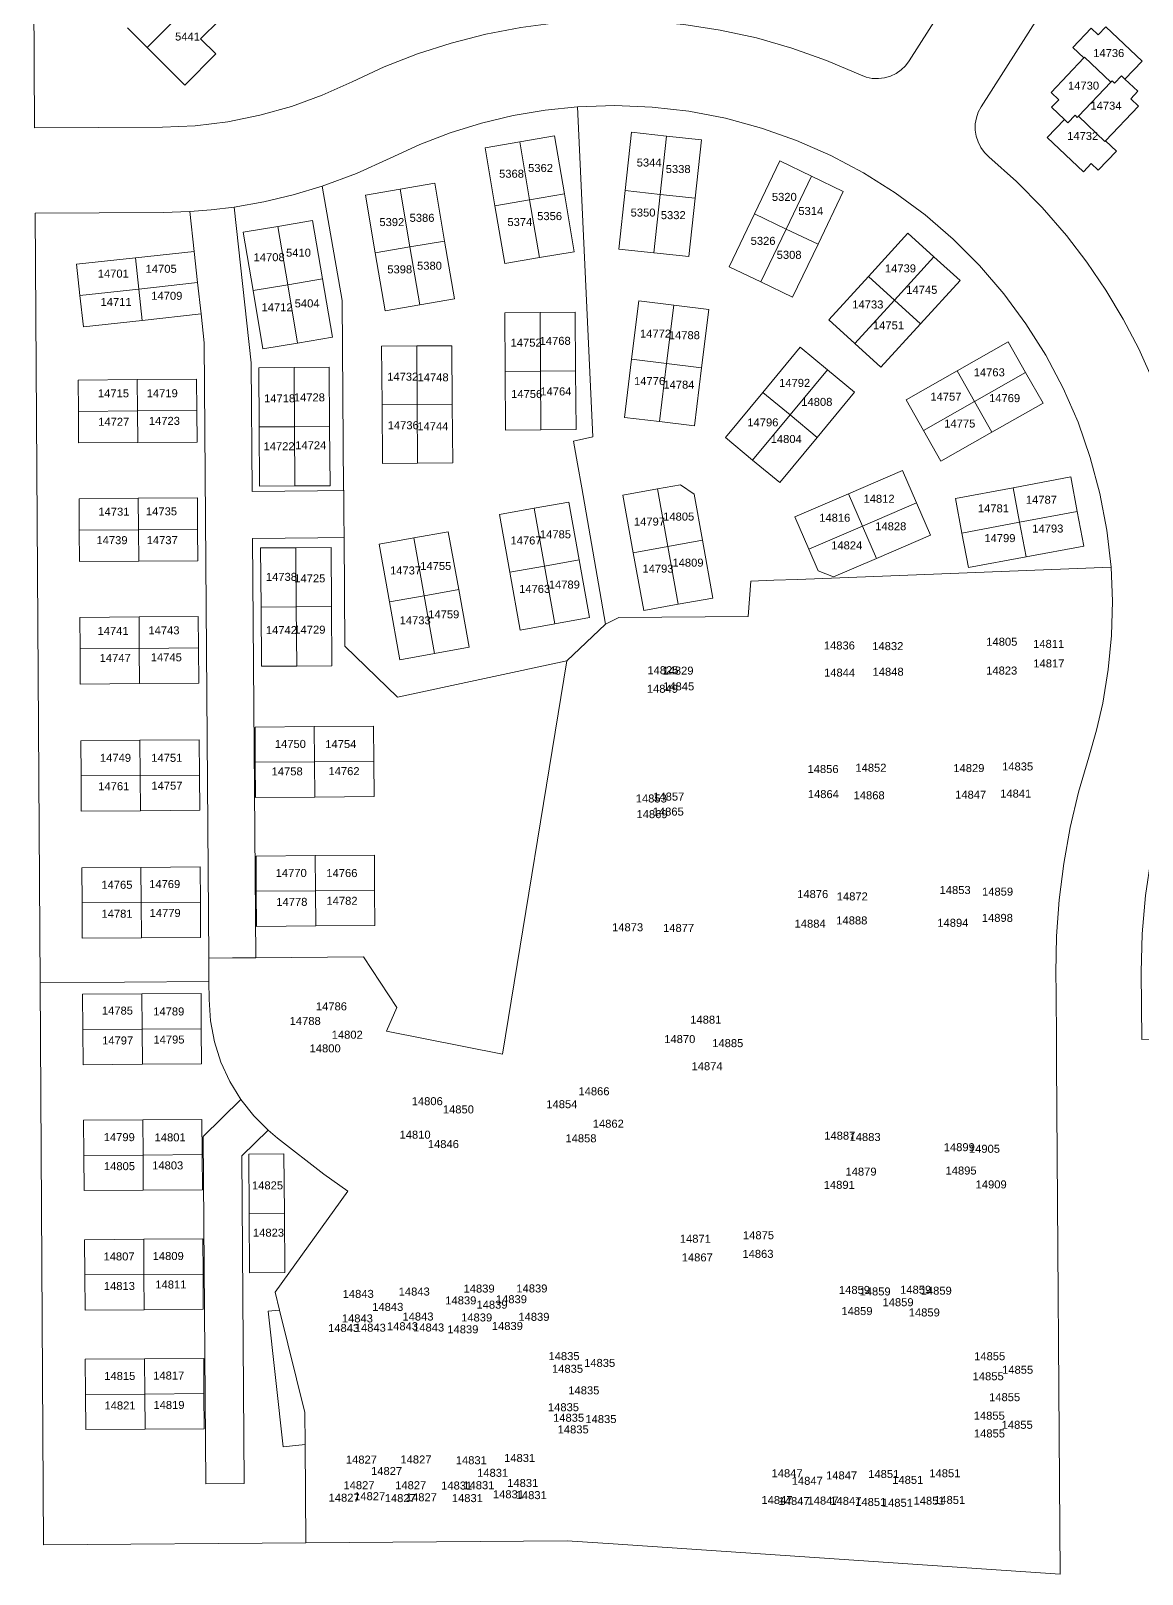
# Model space of a CAD drawing. Header units: feet. Extents: x 865220 to 2843432, y -2240498 to 970288.
# Drawn here: x 2838627 to 2839669, y 960604 to 962051 of the extents above; entities that cross this region are included whole.
import ezdxf
from ezdxf.enums import TextEntityAlignment as Align

# ---------------------------------------------------------------- set-up
doc = ezdxf.new("R2010")
doc.units = ezdxf.units.FT
doc.header["$LTSCALE"] = 0.015
doc.header["$MEASUREMENT"] = 0
doc.layers.add('Dakota County Addresses', color=7, linetype='Continuous')
doc.layers.add('Dakota County Parcels', color=7, linetype='Continuous')
doc.styles.add('Dimensions 100', font='arial.ttf')

# ---------------------------------------------------------------- blocks, each defined once
blk = doc.blocks.new('ACMAP_ANN_TEMPLATE_Dakota County Addresses')
at = {"layer": 'Dakota County Addresses', "style": 'Dimensions 100'}
blk.add_attdef('DakotaCountyAddress', text='', height=50, dxfattribs=at).set_placement((0, 0), align=Align.CENTER)

msp = doc.modelspace()

# ---------------------------------------------------------------- linework, layer by layer
at = {"layer": 'Dakota County Parcels', "lineweight": 5, "ltscale": 100}
for p, q in [((2838630.6, 961959.7), (2838627.1, 962509.6)), ((2839450.4, 962022.6), (2839557.3, 962190.3)), ((2839517.9, 961979.6), (2839624.8, 962147.4)), ((2838736.1, 962035.2), (2838782.7, 962082)), ((2838786.3, 962043.1), (2838803.9, 962060.8)), ((2838717.7, 962053.5), (2838736.1, 962035.2)), ((2838800.5, 962029), (2838786.3, 962043.1)), ((2839604, 962035.1), (2839621.1, 962053.1)), ((2839621.1, 962053.1), (2839627.6, 962046.9)), ((2839627.6, 962046.9), (2839634.9, 962054.5)), ((2839634.9, 962054.5), (2839668.8, 962022.2)), ((2838736.1, 962035.2), (2838771.6, 961999.9)), ((2838771.6, 961999.9), (2838800.5, 962029)), ((2839604, 962035.1), (2839614.3, 962025.4)), ((2839583.4, 961992.9), (2839614.3, 962025.4)), ((2839614.3, 962025.4), (2839614.8, 962026)), ((2839614.8, 962026), (2839639.5, 962002.5)), ((2839668.8, 962022.2), (2839652.7, 962005.3)), ((2839609.2, 961970.6), (2839639.5, 962002.5)), ((2839639.5, 962002.5), (2839640.7, 962003.7)), ((2839640.7, 962003.7), (2839642.8, 962001.6)), ((2839642.8, 962001.6), (2839649.4, 962008.5)), ((2839649.4, 962008.5), (2839652.7, 962005.3)), ((2839652.7, 962005.3), (2839664.7, 961994)), ((2839590.6, 961986), (2839583.4, 961992.9)), ((2839584, 961979.1), (2839590.6, 961986)), ((2839658.1, 961987.1), (2839664.7, 961994)), ((2839658.1, 961987.1), (2839665.3, 961980.2)), ((2839139.6, 961979.5), (2839153.8, 961670.3)), ((2839584, 961979.1), (2839596, 961967.7)), ((2839599.3, 961964.6), (2839605.9, 961971.5)), ((2839605.9, 961971.5), (2839608, 961969.4)), ((2839608, 961969.4), (2839609.2, 961970.6)), ((2839609.2, 961970.6), (2839633.9, 961947.1)), ((2839634.4, 961947.7), (2839665.3, 961980.2)), ((2838630.6, 961959.7), (2838750.6, 961960.4)), ((2839184.1, 961900.9), (2839190.1, 961955.6)), ((2839190.1, 961955.6), (2839222.9, 961952)), ((2839579.9, 961950.8), (2839596, 961967.7)), ((2839596, 961967.7), (2839599.3, 961964.6)), ((2839052.9, 961941), (2839085.4, 961946.6)), ((2839052.9, 961941), (2839062.2, 961886.8)), ((2839085.4, 961946.6), (2839118, 961952.2)), ((2839085.4, 961946.6), (2839094.7, 961892.4)), ((2839118, 961952.2), (2839127.2, 961897.9)), ((2839216.9, 961897.4), (2839222.9, 961952)), ((2839222.9, 961952), (2839255.7, 961948.5)), ((2839249.7, 961893.8), (2839255.7, 961948.5)), ((2839579.9, 961950.8), (2839613.8, 961918.6)), ((2839633.9, 961947.1), (2839634.4, 961947.7)), ((2839634.4, 961947.7), (2839644.7, 961938)), ((2839305.4, 961879.2), (2839329.2, 961928.8)), ((2839329.2, 961928.8), (2839359, 961914.5)), ((2839613.8, 961918.6), (2839621.1, 961926.2)), ((2839621.1, 961926.2), (2839627.6, 961920)), ((2839627.6, 961920), (2839644.7, 961938)), ((2839335.2, 961864.9), (2839359, 961914.5)), ((2839359, 961914.5), (2839388.7, 961900.2)), ((2838900.2, 961905), (2838919, 961797.9)), ((2838940.7, 961896.8), (2838973.2, 961902.3)), ((2838973.2, 961902.3), (2839005.8, 961907.9)), ((2838973.2, 961902.3), (2838982.5, 961848.1)), ((2839005.8, 961907.9), (2839015, 961853.7)), ((2839094.7, 961892.4), (2839127.2, 961897.9)), ((2839127.2, 961897.9), (2839136.5, 961843.7)), ((2839178.2, 961846.2), (2839184.1, 961900.9)), ((2839184.1, 961900.9), (2839216.9, 961897.4)), ((2839211, 961842.7), (2839216.9, 961897.4)), ((2839216.9, 961897.4), (2839249.7, 961893.8)), ((2839365, 961850.6), (2839388.7, 961900.2)), ((2838817.8, 961885.5), (2838833.8, 961739.4)), ((2838940.7, 961896.8), (2838950, 961842.6)), ((2839062.2, 961886.8), (2839094.7, 961892.4)), ((2839062.2, 961886.8), (2839071.4, 961832.6)), ((2839094.7, 961892.4), (2839104, 961838.2)), ((2839243.8, 961839.1), (2839249.7, 961893.8)), ((2838631.2, 961879.7), (2838751.1, 961880.4)), ((2838635.8, 961158.5), (2838631.2, 961879.7)), ((2838751.1, 961880.4), (2838776.2, 961881.3)), ((2838776.2, 961881.3), (2838780.3, 961844)), ((2838858.5, 961867.4), (2838891.1, 961873)), ((2838891.1, 961873), (2838900.4, 961818.3)), ((2839281.7, 961829.6), (2839305.4, 961879.2)), ((2839305.4, 961879.2), (2839335.2, 961864.9)), ((2838826, 961861.9), (2838858.5, 961867.4)), ((2838826, 961861.9), (2838835.4, 961807.2)), ((2838867.9, 961812.7), (2838858.5, 961867.4)), ((2839311.4, 961815.3), (2839335.2, 961864.9)), ((2839335.2, 961864.9), (2839365, 961850.6)), ((2839412.2, 961820.6), (2839449.3, 961861.2)), ((2839449.3, 961861.2), (2839473.7, 961839)), ((2838725.1, 961837.9), (2838780.3, 961844)), ((2838780.3, 961844), (2838783.5, 961814.7)), ((2838950, 961842.6), (2838982.5, 961848.1)), ((2838950, 961842.6), (2838959.2, 961788.4)), ((2838982.5, 961848.1), (2839015, 961853.7)), ((2838982.5, 961848.1), (2838991.8, 961793.9)), ((2839015, 961853.7), (2839024.3, 961799.5)), ((2839136.5, 961843.7), (2839104, 961838.2)), ((2839178.2, 961846.2), (2839211, 961842.7)), ((2839211, 961842.7), (2839243.8, 961839.1)), ((2839341.2, 961801), (2839365, 961850.6)), ((2838670, 961831.9), (2838725.1, 961837.9)), ((2838670, 961831.9), (2838673.2, 961802.6)), ((2838725.1, 961837.9), (2838728.3, 961808.6)), ((2839104, 961838.2), (2839071.4, 961832.6)), ((2839281.7, 961829.6), (2839311.4, 961815.3)), ((2839436.6, 961798.4), (2839473.7, 961839)), ((2839473.7, 961839), (2839498.1, 961816.8)), ((2838728.3, 961808.6), (2838783.5, 961814.7)), ((2838783.5, 961814.7), (2838786.7, 961785.3)), ((2838835.4, 961807.2), (2838867.9, 961812.7)), ((2838867.9, 961812.7), (2838900.4, 961818.3)), ((2838867.9, 961812.7), (2838877.2, 961758)), ((2838900.4, 961818.3), (2838909.8, 961763.6)), ((2839311.4, 961815.3), (2839341.2, 961801)), ((2839375.2, 961779.9), (2839412.2, 961820.6)), ((2839412.2, 961820.6), (2839436.6, 961798.4)), ((2839461.1, 961776.2), (2839498.1, 961816.8)), ((2838673.2, 961802.6), (2838728.3, 961808.6)), ((2838673.2, 961802.6), (2838676.4, 961773.3)), ((2838728.3, 961808.6), (2838731.5, 961779.3)), ((2838835.4, 961807.2), (2838844.7, 961752.5)), ((2838920.3, 961620.2), (2838919, 961797.9)), ((2838991.8, 961793.9), (2839024.3, 961799.5)), ((2839190.3, 961743), (2839197, 961797.6)), ((2839197, 961797.6), (2839229.7, 961793.6)), ((2839399.6, 961757.7), (2839436.6, 961798.4)), ((2839436.6, 961798.4), (2839461.1, 961776.2)), ((2838731.5, 961779.3), (2838786.7, 961785.3)), ((2838786.7, 961785.3), (2838789.7, 961758.4)), ((2838959.2, 961788.4), (2838991.8, 961793.9)), ((2839071.4, 961786.5), (2839104.4, 961786.7)), ((2839071.8, 961731.5), (2839071.4, 961786.5)), ((2839104.4, 961786.7), (2839137.4, 961787)), ((2839104.8, 961731.8), (2839104.4, 961786.7)), ((2839137.8, 961732), (2839137.4, 961787)), ((2839223, 961739), (2839229.7, 961793.6)), ((2839229.7, 961793.6), (2839262.5, 961789.6)), ((2839255.8, 961735), (2839262.5, 961789.6)), ((2838676.4, 961773.3), (2838731.5, 961779.3)), ((2839375.2, 961779.9), (2839399.6, 961757.7)), ((2839424, 961735.5), (2839461.1, 961776.2)), ((2838793.9, 961181.7), (2838789.7, 961758.4)), ((2838844.7, 961752.5), (2838877.2, 961758)), ((2838877.2, 961758), (2838909.8, 961763.6)), ((2838955.8, 961755.2), (2838988.8, 961755.4)), ((2838956.3, 961700.2), (2838955.8, 961755.2)), ((2838988.8, 961755.4), (2839021.8, 961755.6)), ((2838989.2, 961700.4), (2838988.8, 961755.4)), ((2839022.2, 961700.7), (2839021.8, 961755.6)), ((2839313.3, 961711.8), (2839348.4, 961754.2)), ((2839348.4, 961754.2), (2839373.8, 961733.1)), ((2839399.6, 961757.7), (2839424, 961735.5)), ((2839495.5, 961732), (2839543.3, 961759.1)), ((2839543.3, 961759.1), (2839559.6, 961730.4)), ((2838834.7, 961619), (2838833.8, 961739.4)), ((2839183.6, 961688.4), (2839190.3, 961743)), ((2839190.3, 961743), (2839223, 961739)), ((2839216.4, 961684.4), (2839223, 961739)), ((2839223, 961739), (2839255.8, 961735)), ((2838671.5, 961723.4), (2838726.9, 961723.9)), ((2838726.9, 961723.9), (2838782.4, 961724.3)), ((2838727.2, 961694.4), (2838726.9, 961723.9)), ((2838782.7, 961694.8), (2838782.4, 961724.3)), ((2838840.8, 961734.9), (2838873.8, 961735.1)), ((2838841.2, 961679.4), (2838840.8, 961734.9)), ((2838873.8, 961735.1), (2838906.8, 961735.4)), ((2838874.2, 961679.6), (2838873.8, 961735.1)), ((2838907.2, 961679.9), (2838906.8, 961735.4)), ((2839071.8, 961731.5), (2839104.8, 961731.8)), ((2839072.2, 961676.5), (2839071.8, 961731.5)), ((2839104.8, 961731.8), (2839137.8, 961732)), ((2839104.8, 961731.8), (2839105.2, 961676.8)), ((2839138.2, 961677), (2839137.8, 961732)), ((2839249.1, 961680.4), (2839255.8, 961735)), ((2839338.8, 961690.8), (2839373.8, 961733.1)), ((2839373.8, 961733.1), (2839399.2, 961712.1)), ((2839447.6, 961704.9), (2839495.5, 961732)), ((2839495.5, 961732), (2839511.8, 961703.3)), ((2839511.8, 961703.3), (2839559.6, 961730.4)), ((2839559.6, 961730.4), (2839575.9, 961701.7)), ((2838671.7, 961694), (2838671.5, 961723.4)), ((2839278.3, 961669.4), (2839313.3, 961711.8)), ((2839313.3, 961711.8), (2839338.8, 961690.8)), ((2839364.2, 961669.7), (2839399.2, 961712.1)), ((2838727.2, 961694.4), (2838782.7, 961694.8)), ((2838782.9, 961665.3), (2838782.7, 961694.8)), ((2838956.3, 961700.2), (2838989.2, 961700.4)), ((2838956.7, 961645.2), (2838956.3, 961700.2)), ((2838989.2, 961700.4), (2839022.2, 961700.7)), ((2838989.2, 961700.4), (2838989.6, 961645.4)), ((2839022.7, 961645.7), (2839022.2, 961700.7)), ((2839447.6, 961704.9), (2839463.9, 961676.2)), ((2839463.9, 961676.2), (2839511.8, 961703.3)), ((2839511.8, 961703.3), (2839528, 961674.6)), ((2839528, 961674.6), (2839575.9, 961701.7)), ((2838671.7, 961694), (2838727.2, 961694.4)), ((2838671.9, 961664.5), (2838671.7, 961694)), ((2838727.4, 961664.9), (2838727.2, 961694.4)), ((2839183.6, 961688.4), (2839216.4, 961684.4)), ((2839216.4, 961684.4), (2839249.1, 961680.4)), ((2839303.7, 961648.4), (2839338.8, 961690.8)), ((2839338.8, 961690.8), (2839364.2, 961669.7)), ((2838841.2, 961679.4), (2838874.2, 961679.6)), ((2838841.6, 961623.9), (2838841.2, 961679.4)), ((2838874.2, 961679.6), (2838907.2, 961679.9)), ((2838874.6, 961624.2), (2838874.2, 961679.6)), ((2838907.6, 961624.4), (2838907.2, 961679.9)), ((2839072.2, 961676.5), (2839105.2, 961676.8)), ((2839105.2, 961676.8), (2839138.2, 961677)), ((2839153.8, 961670.3), (2839135.9, 961666)), ((2839278.3, 961669.4), (2839303.7, 961648.4)), ((2839329.1, 961627.4), (2839364.2, 961669.7)), ((2839463.9, 961676.2), (2839480.2, 961647.5)), ((2839480.2, 961647.5), (2839528, 961674.6)), ((2838671.9, 961664.5), (2838727.4, 961664.9)), ((2838727.4, 961664.9), (2838782.9, 961665.3)), ((2838956.7, 961645.2), (2838989.6, 961645.4)), ((2838989.6, 961645.4), (2839022.7, 961645.7)), ((2839303.7, 961648.4), (2839329.1, 961627.4)), ((2839393.7, 961616.9), (2839444.2, 961638.7)), ((2839444.2, 961638.7), (2839457.3, 961608.4)), ((2838841.6, 961623.9), (2838874.6, 961624.2)), ((2838874.6, 961624.2), (2838907.6, 961624.4)), ((2839143.5, 961622.5), (2839165.7, 961494.5)), ((2839214.4, 961621.4), (2839236.1, 961625.3)), ((2839236.1, 961625.3), (2839248.9, 961616.5)), ((2839493.9, 961612.5), (2839547.9, 961622.5)), ((2839547.9, 961622.5), (2839602, 961632.6)), ((2839547.9, 961622.5), (2839554, 961590.1)), ((2839602, 961632.6), (2839608, 961600.1)), ((2838672.3, 961612.2), (2838727.8, 961612.6)), ((2838672.5, 961582.7), (2838672.3, 961612.2)), ((2838727.8, 961612.6), (2838783.3, 961613)), ((2838728, 961583.1), (2838727.8, 961612.6)), ((2838783.5, 961583.5), (2838783.3, 961613)), ((2838834.7, 961619), (2838895.7, 961619.5)), ((2838895.7, 961619.5), (2838920.4, 961620)), ((2838920.4, 961620), (2838920.3, 961620.2)), ((2839099, 961603.2), (2839131.4, 961609.1)), ((2839131.4, 961609.1), (2839141.2, 961554.9)), ((2839182, 961615.5), (2839214.4, 961621.4)), ((2839191.8, 961561.4), (2839182, 961615.5)), ((2839214.4, 961621.4), (2839224.2, 961567.3)), ((2839248.9, 961616.5), (2839256.7, 961573.2)), ((2839343.2, 961595.2), (2839393.7, 961616.9)), ((2839406.8, 961586.6), (2839393.7, 961616.9)), ((2839406.8, 961586.6), (2839457.3, 961608.4)), ((2839457.3, 961608.4), (2839470.3, 961578.1)), ((2839493.9, 961612.5), (2839499.9, 961580)), ((2839066.5, 961597.4), (2839099, 961603.2)), ((2839066.5, 961597.4), (2839076.2, 961543.3)), ((2839099, 961603.2), (2839108.7, 961549.1)), ((2839343.2, 961595.2), (2839356.3, 961564.9)), ((2839554, 961590.1), (2839608, 961600.1)), ((2839608, 961600.1), (2839614.1, 961567.7)), ((2838672.5, 961582.7), (2838728, 961583.1)), ((2838672.7, 961553.2), (2838672.5, 961582.7)), ((2838728, 961583.1), (2838783.5, 961583.5)), ((2838728.2, 961553.6), (2838728, 961583.1)), ((2838783.7, 961554), (2838783.5, 961583.5)), ((2838986, 961575.4), (2839018.4, 961581.2)), ((2839018.4, 961581.2), (2839028.2, 961527.1)), ((2839356.3, 961564.9), (2839406.8, 961586.6)), ((2839406.8, 961586.6), (2839419.8, 961556.3)), ((2839499.9, 961580), (2839554, 961590.1)), ((2839499.9, 961580), (2839505.9, 961547.6)), ((2839554, 961590.1), (2839560, 961557.6)), ((2838835, 961575), (2838896, 961575.5)), ((2838837.9, 961182), (2838835, 961575)), ((2838842.5, 961566.1), (2838875.5, 961566.3)), ((2838842.9, 961510.6), (2838842.5, 961566.1)), ((2838875.5, 961566.3), (2838908.5, 961566.6)), ((2838875.9, 961510.8), (2838875.5, 961566.3)), ((2838896, 961575.5), (2838920.7, 961576)), ((2838908.9, 961511.1), (2838908.5, 961566.6)), ((2838920.7, 961576), (2838920.7, 961576.2)), ((2838921.4, 961473.9), (2838920.7, 961576)), ((2838953.5, 961569.6), (2838986, 961575.4)), ((2838953.5, 961569.6), (2838963.2, 961515.4)), ((2838986, 961575.4), (2838995.7, 961521.3)), ((2839191.8, 961561.4), (2839224.2, 961567.3)), ((2839224.2, 961567.3), (2839256.7, 961573.2)), ((2839224.2, 961567.3), (2839234, 961513.2)), ((2839256.7, 961573.2), (2839266.5, 961519.1)), ((2839356.3, 961564.9), (2839365, 961544.7)), ((2839419.8, 961556.3), (2839470.3, 961578.1)), ((2839560, 961557.6), (2839614.1, 961567.7)), ((2839108.7, 961549.1), (2839141.2, 961554.9)), ((2839141.2, 961554.9), (2839150.9, 961500.8)), ((2839201.6, 961507.3), (2839191.8, 961561.4)), ((2839379.4, 961538.9), (2839419.8, 961556.3)), ((2839505.9, 961547.6), (2839560, 961557.6)), ((2839076.2, 961543.3), (2839108.7, 961549.1)), ((2839076.2, 961543.3), (2839085.9, 961489.1)), ((2839108.7, 961549.1), (2839118.4, 961495)), ((2839365, 961544.7), (2839379.4, 961538.9)), ((2838963.2, 961515.4), (2838995.7, 961521.3)), ((2838995.7, 961521.3), (2839028.2, 961527.1)), ((2838995.7, 961521.3), (2839005.4, 961467.1)), ((2839028.2, 961527.1), (2839037.9, 961473)), ((2839299.6, 961501.7), (2839301.9, 961534.9)), ((2838842.9, 961510.6), (2838875.9, 961510.8)), ((2838843.3, 961455.1), (2838842.9, 961510.6)), ((2838875.9, 961510.8), (2838908.9, 961511.1)), ((2838876.3, 961455.3), (2838875.9, 961510.8)), ((2838909.3, 961455.6), (2838908.9, 961511.1)), ((2838963.2, 961515.4), (2838972.9, 961461.3)), ((2839234, 961513.2), (2839201.6, 961507.3)), ((2839266.5, 961519.1), (2839234, 961513.2)), ((2838673.1, 961501), (2838728.6, 961501.4)), ((2838673.3, 961471.5), (2838673.1, 961501)), ((2838728.6, 961501.4), (2838784.1, 961501.8)), ((2838728.8, 961471.9), (2838728.6, 961501.4)), ((2838784.3, 961472.3), (2838784.1, 961501.8)), ((2839085.9, 961489.1), (2839118.4, 961495)), ((2839118.4, 961495), (2839150.9, 961500.8)), ((2839129.6, 961460.4), (2839165.7, 961494.5)), ((2839165.7, 961494.5), (2839178.2, 961500.8)), ((2839178.2, 961500.8), (2839299.6, 961501.7)), ((2838673.3, 961471.5), (2838728.8, 961471.9)), ((2838673.5, 961438.5), (2838673.3, 961471.5)), ((2838728.8, 961471.9), (2838784.3, 961472.3)), ((2838729, 961438.9), (2838728.8, 961471.9)), ((2838784.5, 961439.3), (2838784.3, 961472.3)), ((2838921.4, 961473.9), (2838970.8, 961426.3)), ((2838972.9, 961461.3), (2839005.4, 961467.1)), ((2839005.4, 961467.1), (2839037.9, 961473)), ((2838843.3, 961455.1), (2838876.3, 961455.3)), ((2838876.3, 961455.3), (2838909.3, 961455.6)), ((2838970.8, 961426.3), (2839129.6, 961460.4)), ((2839069.2, 961091.5), (2839129.6, 961460.4)), ((2838673.5, 961438.5), (2838729, 961438.9)), ((2838729, 961438.9), (2838784.5, 961439.3)), ((2838837.3, 961398.2), (2838892.8, 961398.6)), ((2838837.5, 961365.2), (2838837.3, 961398.2)), ((2838892.8, 961398.6), (2838948.3, 961399)), ((2838893, 961365.6), (2838892.8, 961398.6)), ((2838948.5, 961366), (2838948.3, 961399)), ((2838673.9, 961385.4), (2838729.4, 961385.8)), ((2838674.2, 961352.4), (2838673.9, 961385.4)), ((2838729.4, 961385.8), (2838784.9, 961386.2)), ((2838729.7, 961352.8), (2838729.4, 961385.8)), ((2838785.2, 961353.2), (2838784.9, 961386.2)), ((2838837.5, 961365.2), (2838893, 961365.6)), ((2838837.8, 961332.2), (2838837.5, 961365.2)), ((2838893, 961365.6), (2838948.5, 961366)), ((2838893.3, 961332.6), (2838893, 961365.6)), ((2838948.8, 961333), (2838948.5, 961366)), ((2838674.2, 961352.4), (2838729.7, 961352.8)), ((2838674.4, 961319.4), (2838674.2, 961352.4)), ((2838729.7, 961352.8), (2838785.2, 961353.2)), ((2838729.9, 961319.8), (2838729.7, 961352.8)), ((2838785.4, 961320.2), (2838785.2, 961353.2)), ((2838674.4, 961319.4), (2838729.9, 961319.8)), ((2838729.9, 961319.8), (2838785.4, 961320.2)), ((2838837.8, 961332.2), (2838893.3, 961332.6)), ((2838893.3, 961332.6), (2838948.8, 961333)), ((2838838.2, 961277.3), (2838893.7, 961277.7)), ((2838838.4, 961244.3), (2838838.2, 961277.3)), ((2838893.7, 961277.7), (2838949.2, 961278.2)), ((2838893.9, 961244.7), (2838893.7, 961277.7)), ((2838949.4, 961245.2), (2838949.2, 961278.2)), ((2838674.8, 961266.3), (2838730.3, 961266.7)), ((2838675.1, 961233.3), (2838674.8, 961266.3)), ((2838730.3, 961266.7), (2838785.8, 961267.1)), ((2838730.5, 961233.7), (2838730.3, 961266.7)), ((2838786, 961234.1), (2838785.8, 961267.1)), ((2838675.1, 961233.3), (2838730.5, 961233.7)), ((2838675.3, 961200.3), (2838675.1, 961233.3)), ((2838730.5, 961233.7), (2838786, 961234.1)), ((2838730.8, 961200.7), (2838730.5, 961233.7)), ((2838786.3, 961201.1), (2838786, 961234.1)), ((2838838.4, 961244.3), (2838893.9, 961244.7)), ((2838838.7, 961211.3), (2838838.4, 961244.3)), ((2838893.9, 961244.7), (2838949.4, 961245.2)), ((2838894.2, 961211.8), (2838893.9, 961244.7)), ((2838949.7, 961212.2), (2838949.4, 961245.2)), ((2838838.7, 961211.3), (2838894.2, 961211.8)), ((2838894.2, 961211.8), (2838949.7, 961212.2)), ((2838675.3, 961200.3), (2838730.8, 961200.7)), ((2838730.8, 961200.7), (2838786.3, 961201.1)), ((2838794, 961159.7), (2838793.9, 961181.7)), ((2838837.9, 961182), (2838938.9, 961182.7)), ((2838938.9, 961182.7), (2838970.2, 961135.2)), ((2838635.8, 961158.5), (2838794, 961159.7)), ((2838794.2, 961142.8), (2838794, 961159.7)), ((2839588.1, 961149.2), (2839588, 961167.8)), ((2839668.4, 961105.4), (2839667.9, 961168.4)), ((2838639.1, 960631.9), (2838635.8, 961158.5)), ((2838675.7, 961147.7), (2838731.2, 961148.1)), ((2838675.9, 961114.7), (2838675.7, 961147.7)), ((2838731.2, 961148.1), (2838786.7, 961148.5)), ((2838731.4, 961115.1), (2838731.2, 961148.1)), ((2838786.9, 961115.5), (2838786.7, 961148.5)), ((2839588.4, 961104.2), (2839588.1, 961149.2)), ((2838970.2, 961135.2), (2838960.6, 961113.2)), ((2838675.9, 961114.7), (2838731.4, 961115.1)), ((2838676.2, 961081.7), (2838675.9, 961114.7)), ((2838731.4, 961115.1), (2838786.9, 961115.5)), ((2838731.7, 961082.1), (2838731.4, 961115.1)), ((2838787.1, 961082.5), (2838786.9, 961115.5)), ((2838960.6, 961113.2), (2839069.2, 961091.5)), ((2839668.4, 961105.4), (2840290, 961110)), ((2838676.2, 961081.7), (2838731.7, 961082.1)), ((2838731.7, 961082.1), (2838787.1, 961082.5)), ((2838788.8, 961014.5), (2838824.1, 961049)), ((2838676.5, 961029.7), (2838732, 961030.1)), ((2838676.8, 960996.7), (2838676.5, 961029.7)), ((2838732, 961030.1), (2838787.5, 961030.5)), ((2838732.3, 960997.1), (2838732, 961030.1)), ((2838787.8, 960997.5), (2838787.5, 961030.5)), ((2838824.9, 960996.2), (2838849.5, 961020.3)), ((2838849.5, 961020.3), (2838858.3, 961013)), ((2838791.2, 960689), (2838788.8, 961014.5)), ((2838858.3, 961013), (2838901.7, 960979.2)), ((2838676.8, 960996.7), (2838732.3, 960997.1)), ((2838677, 960963.7), (2838676.8, 960996.7)), ((2838732.3, 960997.1), (2838787.8, 960997.5)), ((2838732.5, 960964.1), (2838732.3, 960997.1)), ((2838788, 960964.5), (2838787.8, 960997.5)), ((2838827.2, 960689.3), (2838824.9, 960996.2)), ((2838831.4, 960997.8), (2838864.4, 960998.1)), ((2838831.8, 960942.3), (2838831.4, 960997.8)), ((2838864.8, 960942.6), (2838864.4, 960998.1)), ((2838901.7, 960979.2), (2838924.4, 960963.3)), ((2838677, 960963.7), (2838732.5, 960964.1)), ((2838732.5, 960964.1), (2838788, 960964.5)), ((2838856.1, 960868.5), (2838924.4, 960963.3)), ((2838831.8, 960942.3), (2838864.8, 960942.6)), ((2838832.2, 960886.8), (2838831.8, 960942.3)), ((2838865.2, 960887.1), (2838864.8, 960942.6)), ((2838677.4, 960917.7), (2838732.9, 960918.1)), ((2838677.6, 960884.7), (2838677.4, 960917.7)), ((2838732.9, 960918.1), (2838788.4, 960918.5)), ((2838733.1, 960885.1), (2838732.9, 960918.1)), ((2838788.6, 960885.5), (2838788.4, 960918.5)), ((2838677.6, 960884.7), (2838733.1, 960885.1)), ((2838733.1, 960885.1), (2838788.6, 960885.5)), ((2838733.3, 960852.1), (2838733.1, 960885.1)), ((2838788.8, 960852.5), (2838788.6, 960885.5)), ((2838832.2, 960886.8), (2838865.2, 960887.1)), ((2838677.9, 960851.7), (2838677.6, 960884.7)), ((2838856.1, 960868.5), (2838860.3, 960851.8)), ((2838677.9, 960851.7), (2838733.3, 960852.1)), ((2838733.3, 960852.1), (2838788.8, 960852.5)), ((2838849.7, 960850.7), (2838860.3, 960851.8)), ((2838849.7, 960850.7), (2838863.5, 960723.5)), ((2838860.3, 960851.8), (2838884.1, 960755.7)), ((2838678.2, 960805.7), (2838733.7, 960806.1)), ((2838678.4, 960772.7), (2838678.2, 960805.7)), ((2838733.7, 960806.1), (2838789.2, 960806.5)), ((2838733.9, 960773.1), (2838733.7, 960806.1)), ((2838789.4, 960773.5), (2838789.2, 960806.5)), ((2838678.4, 960772.7), (2838733.9, 960773.1)), ((2838678.7, 960739.7), (2838678.4, 960772.7)), ((2838733.9, 960773.1), (2838789.4, 960773.5)), ((2838734.2, 960740.1), (2838733.9, 960773.1)), ((2838789.7, 960740.5), (2838789.4, 960773.5)), ((2838884.4, 960725.7), (2838884.1, 960755.7)), ((2838734.2, 960740.1), (2838789.7, 960740.5)), ((2838678.7, 960739.7), (2838734.2, 960740.1)), ((2838863.5, 960723.5), (2838884.4, 960725.7)), ((2838884.4, 960725.7), (2838885, 960633.7)), ((2838791.2, 960689), (2838827.2, 960689.3)), ((2838639.1, 960631.9), (2838885, 960633.7)), ((2838885, 960633.7), (2839130, 960635.5)), ((2839130, 960635.5), (2839173.1, 960632.6)), ((2839173.1, 960632.6), (2839592.1, 960604.3))]:
    msp.add_line(p, q, dxfattribs=at)
for points in [[(2839135.6, 962059.4), (2839119.3, 962058.1), (2839086.3, 962053.8), (2839053.5, 962047.5), (2839021.2, 962039.2), (2838989.5, 962029), (2838958.4, 962016.9), (2838928.2, 962002.9)], [(2839404.9, 962009.3), (2839373.1, 962022.9), (2839340.5, 962034.5), (2839307.2, 962044), (2839273.4, 962051.4), (2839239.2, 962056.7), (2839204.8, 962059.8), (2839170.2, 962060.7), (2839135.6, 962059.4)], [(2839404.9, 962009.3), (2839410.2, 962007.3), (2839415.9, 962006.1), (2839421.6, 962005.9), (2839427.4, 962006.6), (2839432.9, 962008.3), (2839438.1, 962010.7), (2839442.8, 962014), (2839447, 962018), (2839450.4, 962022.6)], [(2838750.6, 961960.4), (2838781.3, 961961.8), (2838811.7, 961965.5), (2838841.8, 961971.5), (2838871.4, 961979.8), (2838900.2, 961990.3), (2838928.2, 962002.9)], [(2839139.6, 961979.5), (2839109.2, 961976.3), (2839079.1, 961971.2), (2839049.4, 961964.1), (2839020.2, 961955), (2838991.7, 961944.1), (2838963.9, 961931.4)], [(2839639.7, 961548.1), (2839635.8, 961582.8), (2839629.3, 961617.1), (2839620.2, 961650.8), (2839608.7, 961683.8), (2839594.7, 961715.8), (2839578.4, 961746.6), (2839559.8, 961776.2), (2839539.1, 961804.3), (2839516.4, 961830.8), (2839491.7, 961855.5), (2839465.3, 961878.3), (2839437.2, 961899), (2839407.7, 961917.6), (2839376.9, 961934), (2839344.9, 961948), (2839312, 961959.6), (2839278.3, 961968.7), (2839244, 961975.3), (2839209.4, 961979.3), (2839174.5, 961980.7), (2839139.6, 961979.5)], [(2839517.9, 961979.6), (2839515.2, 961974.5), (2839513.4, 961969), (2839512.4, 961963.4), (2839512.4, 961957.6), (2839513.2, 961951.9), (2839515, 961946.5), (2839517.6, 961941.3), (2839521, 961936.7), (2839525.1, 961932.7)], [(2838900.2, 961905), (2838932.5, 961917.1), (2838963.9, 961931.4)], [(2839720.8, 961528.8), (2839719, 961560), (2839715.4, 961591.1), (2839710, 961622), (2839702.1, 961655.6), (2839692, 961688.7), (2839679.9, 961721.1), (2839665.7, 961752.6), (2839651.1, 961780.6), (2839634.8, 961807.7), (2839617.1, 961833.9), (2839597.8, 961859), (2839575.1, 961885), (2839550.9, 961909.6), (2839525.1, 961932.7)], [(2838817.8, 961885.5), (2838845.6, 961890.4), (2838873.1, 961896.9), (2838900.2, 961905)], [(2838776.2, 961881.3), (2838796, 961882.8), (2838817.8, 961885.5)], [(2839135.9, 961666), (2839139.6, 961644.8), (2839143.5, 961622.5)], [(2838920.7, 961576.2), (2838920.5, 961596.9), (2838920.4, 961620)], [(2838672.7, 961553.2), (2838728.2, 961553.6), (2838783.7, 961554)], [(2839301.9, 961534.9), (2839323.5, 961535.7), (2839345.8, 961536.6), (2839345.8, 961536.6)], [(2839345.8, 961536.6), (2839480.9, 961541.9), (2839639.7, 961548.1), (2839639.7, 961548.1)], [(2839631.9, 961420.6), (2839637.1, 961452.2), (2839640.2, 961484.1), (2839641, 961516.1), (2839639.7, 961548.1)], [(2839618.8, 961370.1), (2839626, 961395.2), (2839631.9, 961420.6)], [(2839618.8, 961370.1), (2839609.2, 961337.2), (2839601.4, 961303.9)], [(2839695, 961345.7), (2839685.1, 961311.1), (2839677.4, 961275.9), (2839672, 961240.3), (2839668.8, 961204.4), (2839667.9, 961168.4)], [(2839601.4, 961303.9), (2839595.3, 961270.2), (2839591.1, 961236.2), (2839588.6, 961202.1), (2839588, 961167.8)], [(2838793.9, 961181.7), (2838816.2, 961181.9), (2838837.9, 961182)], [(2838794.2, 961142.8), (2838795.5, 961122.9), (2838799.3, 961103.2), (2838805.3, 961084.2), (2838813.6, 961066), (2838824.1, 961049)], [(2839592.1, 960604.3), (2839588.6, 961083.5), (2839588.4, 961104.2)], [(2838824.1, 961049), (2838836, 961033.9), (2838849.5, 961020.3)]]:
    msp.add_lwpolyline(points, dxfattribs=at)

# ---------------------------------------------------------------- block references
at = {"layer": 'Dakota County Addresses', "lineweight": 5, "ltscale": 100, "xscale": 0.15, "yscale": 0.15, "zscale": 0.15}
for p, values in [((2838774, 962041.6), {'DakotaCountyAddress': '5441'}), ((2839637.5, 962026.1), {'DakotaCountyAddress': '14736'}), ((2839613.9, 961995.6), {'DakotaCountyAddress': '14730'}), ((2839634.9, 961976.8), {'DakotaCountyAddress': '14734'}), ((2839613.1, 961948.4), {'DakotaCountyAddress': '14732'}), ((2839206.7, 961923.5), {'DakotaCountyAddress': '5344'}), ((2839077.7, 961913), {'DakotaCountyAddress': '5368'}), ((2839104.9, 961918.4), {'DakotaCountyAddress': '5362'}), ((2839233.9, 961917.4), {'DakotaCountyAddress': '5338'}), ((2839333.4, 961891.3), {'DakotaCountyAddress': '5320'}), ((2839201, 961876.6), {'DakotaCountyAddress': '5350'}), ((2839358.2, 961878.1), {'DakotaCountyAddress': '5314'}), ((2838965.5, 961867.7), {'DakotaCountyAddress': '5392'}), ((2838993.8, 961871.7), {'DakotaCountyAddress': '5386'}), ((2839085.5, 961867.8), {'DakotaCountyAddress': '5374'}), ((2839113.4, 961873.3), {'DakotaCountyAddress': '5356'}), ((2839229.3, 961874.2), {'DakotaCountyAddress': '5332'}), ((2839313.5, 961850.1), {'DakotaCountyAddress': '5326'}), ((2838850.5, 961834.8), {'DakotaCountyAddress': '14708'}), ((2838878, 961839), {'DakotaCountyAddress': '5410'}), ((2839337.9, 961837), {'DakotaCountyAddress': '5308'}), ((2838704.4, 961819.4), {'DakotaCountyAddress': '14701'}), ((2838749.3, 961823.9), {'DakotaCountyAddress': '14705'}), ((2838972.9, 961823.4), {'DakotaCountyAddress': '5398'}), ((2839000.8, 961826.8), {'DakotaCountyAddress': '5380'}), ((2839442.3, 961824.3), {'DakotaCountyAddress': '14739'}), ((2839462.3, 961804.2), {'DakotaCountyAddress': '14745'}), ((2838707, 961792.8), {'DakotaCountyAddress': '14711'}), ((2838754.6, 961798.6), {'DakotaCountyAddress': '14709'}), ((2838886.1, 961791.5), {'DakotaCountyAddress': '5404'}), ((2839411.7, 961790.5), {'DakotaCountyAddress': '14733'}), ((2838857.9, 961787.8), {'DakotaCountyAddress': '14712'}), ((2839212.7, 961763.2), {'DakotaCountyAddress': '14772'}), ((2839239.7, 961761.7), {'DakotaCountyAddress': '14788'}), ((2839431.1, 961770.9), {'DakotaCountyAddress': '14751'}), ((2839091.4, 961754.7), {'DakotaCountyAddress': '14752'}), ((2839118.6, 961756.4), {'DakotaCountyAddress': '14768'}), ((2838975.7, 961722.8), {'DakotaCountyAddress': '14732'}), ((2839004.2, 961722.2), {'DakotaCountyAddress': '14748'}), ((2839207.1, 961718.7), {'DakotaCountyAddress': '14776'}), ((2839343.1, 961717), {'DakotaCountyAddress': '14792'}), ((2839525.5, 961726.9), {'DakotaCountyAddress': '14763'}), ((2838704.6, 961707.2), {'DakotaCountyAddress': '14715'}), ((2838750.3, 961707.3), {'DakotaCountyAddress': '14719'}), ((2838860.3, 961702.5), {'DakotaCountyAddress': '14718'}), ((2838888.2, 961703.4), {'DakotaCountyAddress': '14728'}), ((2839091.9, 961706.6), {'DakotaCountyAddress': '14756'}), ((2839119.3, 961709), {'DakotaCountyAddress': '14764'}), ((2839234.6, 961715.3), {'DakotaCountyAddress': '14784'}), ((2839484.9, 961704.1), {'DakotaCountyAddress': '14757'}), ((2839539.9, 961702.7), {'DakotaCountyAddress': '14769'}), ((2839363.9, 961699.2), {'DakotaCountyAddress': '14808'}), ((2838704.8, 961680.5), {'DakotaCountyAddress': '14727'}), ((2838752.3, 961681.4), {'DakotaCountyAddress': '14723'}), ((2838976.2, 961677.3), {'DakotaCountyAddress': '14736'}), ((2839004, 961676.4), {'DakotaCountyAddress': '14744'}), ((2839313.3, 961680), {'DakotaCountyAddress': '14796'}), ((2839497.9, 961678.9), {'DakotaCountyAddress': '14775'}), ((2838889.5, 961658.5), {'DakotaCountyAddress': '14724'}), ((2839335.2, 961664.4), {'DakotaCountyAddress': '14804'}), ((2838859.8, 961657.6), {'DakotaCountyAddress': '14722'}), ((2839422.2, 961608.4), {'DakotaCountyAddress': '14812'}), ((2839574.4, 961607.5), {'DakotaCountyAddress': '14787'}), ((2838705, 961596.3), {'DakotaCountyAddress': '14731'}), ((2838749.6, 961596.6), {'DakotaCountyAddress': '14735'}), ((2839207, 961587), {'DakotaCountyAddress': '14797'}), ((2839234.4, 961591.7), {'DakotaCountyAddress': '14805'}), ((2839380.7, 961590.6), {'DakotaCountyAddress': '14816'}), ((2839529.4, 961599.4), {'DakotaCountyAddress': '14781'}), ((2839118.9, 961575.1), {'DakotaCountyAddress': '14785'}), ((2839433.2, 961582.6), {'DakotaCountyAddress': '14828'}), ((2839535.5, 961571.5), {'DakotaCountyAddress': '14799'}), ((2839580.4, 961580.5), {'DakotaCountyAddress': '14793'}), ((2838703.2, 961569.6), {'DakotaCountyAddress': '14739'}), ((2838750.3, 961569.6), {'DakotaCountyAddress': '14737'}), ((2839091.3, 961569.3), {'DakotaCountyAddress': '14767'}), ((2839391.9, 961564.7), {'DakotaCountyAddress': '14824'}), ((2839006.7, 961545.4), {'DakotaCountyAddress': '14755'}), ((2839215, 961542.9), {'DakotaCountyAddress': '14793'}), ((2839243.1, 961548.5), {'DakotaCountyAddress': '14809'}), ((2838862, 961535.2), {'DakotaCountyAddress': '14738'}), ((2838888.6, 961533.8), {'DakotaCountyAddress': '14725'}), ((2838978.4, 961541.2), {'DakotaCountyAddress': '14737'}), ((2839099.4, 961523.9), {'DakotaCountyAddress': '14763'}), ((2839127.2, 961528), {'DakotaCountyAddress': '14789'}), ((2839014.2, 961500.1), {'DakotaCountyAddress': '14759'}), ((2838751.9, 961485.1), {'DakotaCountyAddress': '14743'}), ((2838862, 961485.3), {'DakotaCountyAddress': '14742'}), ((2838888.7, 961485.7), {'DakotaCountyAddress': '14729'}), ((2838987.4, 961494.5), {'DakotaCountyAddress': '14733'}), ((2838704.2, 961484.5), {'DakotaCountyAddress': '14741'}), ((2839385, 961470.9), {'DakotaCountyAddress': '14836'}), ((2839430.4, 961470.3), {'DakotaCountyAddress': '14832'}), ((2839537.3, 961474.4), {'DakotaCountyAddress': '14805'}), ((2839581.2, 961472.4), {'DakotaCountyAddress': '14811'}), ((2838706.2, 961459.2), {'DakotaCountyAddress': '14747'}), ((2838754.1, 961459.8), {'DakotaCountyAddress': '14745'}), ((2839219.6, 961447.7), {'DakotaCountyAddress': '14825'}), ((2839233.7, 961447.3), {'DakotaCountyAddress': '14829'}), ((2839385.2, 961445.5), {'DakotaCountyAddress': '14844'}), ((2839430.7, 961446.3), {'DakotaCountyAddress': '14848'}), ((2839537.2, 961447.4), {'DakotaCountyAddress': '14823'}), ((2839581.4, 961454.1), {'DakotaCountyAddress': '14817'}), ((2839219.1, 961430.3), {'DakotaCountyAddress': '14849'}), ((2839234.4, 961432.6), {'DakotaCountyAddress': '14845'}), ((2838870.4, 961378.6), {'DakotaCountyAddress': '14750'}), ((2838917.7, 961378.5), {'DakotaCountyAddress': '14754'}), ((2838706.5, 961365.6), {'DakotaCountyAddress': '14749'}), ((2838754.6, 961365.6), {'DakotaCountyAddress': '14751'}), ((2839369.7, 961355.1), {'DakotaCountyAddress': '14856'}), ((2839414.6, 961356.3), {'DakotaCountyAddress': '14852'}), ((2839506.4, 961356), {'DakotaCountyAddress': '14829'}), ((2839552.1, 961357.5), {'DakotaCountyAddress': '14835'}), ((2838867.4, 961352.9), {'DakotaCountyAddress': '14758'}), ((2838920.7, 961353.1), {'DakotaCountyAddress': '14762'}), ((2838704.9, 961339), {'DakotaCountyAddress': '14761'}), ((2838754.7, 961339.5), {'DakotaCountyAddress': '14757'}), ((2839208.7, 961327.5), {'DakotaCountyAddress': '14853'}), ((2839225.1, 961329.3), {'DakotaCountyAddress': '14857'}), ((2839370, 961331.6), {'DakotaCountyAddress': '14864'}), ((2839412.9, 961330.5), {'DakotaCountyAddress': '14868'}), ((2839508.1, 961331.1), {'DakotaCountyAddress': '14847'}), ((2839550.3, 961332.1), {'DakotaCountyAddress': '14841'}), ((2839209.4, 961312.8), {'DakotaCountyAddress': '14869'}), ((2839224.6, 961315.2), {'DakotaCountyAddress': '14865'}), ((2838871.2, 961257.7), {'DakotaCountyAddress': '14770'}), ((2838918.7, 961257.6), {'DakotaCountyAddress': '14766'}), ((2838707.8, 961246.6), {'DakotaCountyAddress': '14765'}), ((2838752.6, 961247.3), {'DakotaCountyAddress': '14769'}), ((2839493.5, 961241.7), {'DakotaCountyAddress': '14853'}), ((2839533.3, 961240.2), {'DakotaCountyAddress': '14859'}), ((2838871.8, 961230.6), {'DakotaCountyAddress': '14778'}), ((2838918.8, 961231.6), {'DakotaCountyAddress': '14782'}), ((2839360, 961237.9), {'DakotaCountyAddress': '14876'}), ((2839397.1, 961235.7), {'DakotaCountyAddress': '14872'}), ((2838707.9, 961219.5), {'DakotaCountyAddress': '14781'}), ((2838753, 961220.2), {'DakotaCountyAddress': '14779'}), ((2839357.6, 961210.2), {'DakotaCountyAddress': '14884'}), ((2839396.7, 961213.2), {'DakotaCountyAddress': '14888'}), ((2839491.4, 961211), {'DakotaCountyAddress': '14894'}), ((2839533.1, 961215.6), {'DakotaCountyAddress': '14898'}), ((2839186.5, 961206.8), {'DakotaCountyAddress': '14873'}), ((2839234.3, 961206.2), {'DakotaCountyAddress': '14877'}), ((2838708.3, 961128.7), {'DakotaCountyAddress': '14785'}), ((2838756.4, 961127.9), {'DakotaCountyAddress': '14789'}), ((2838908.9, 961132.7), {'DakotaCountyAddress': '14786'}), ((2838884.3, 961119), {'DakotaCountyAddress': '14788'}), ((2839259.8, 961120.2), {'DakotaCountyAddress': '14881'}), ((2838708.5, 961100.7), {'DakotaCountyAddress': '14797'}), ((2838756.6, 961101.6), {'DakotaCountyAddress': '14795'}), ((2838923.7, 961106.1), {'DakotaCountyAddress': '14802'}), ((2839235.4, 961102), {'DakotaCountyAddress': '14870'}), ((2839280.4, 961098.2), {'DakotaCountyAddress': '14885'}), ((2838903, 961093.3), {'DakotaCountyAddress': '14800'}), ((2839261, 961076.6), {'DakotaCountyAddress': '14874'}), ((2839155, 961053.1), {'DakotaCountyAddress': '14866'}), ((2838998.7, 961043.8), {'DakotaCountyAddress': '14806'}), ((2839124.9, 961041), {'DakotaCountyAddress': '14854'}), ((2839027.9, 961036.1), {'DakotaCountyAddress': '14850'}), ((2839168.4, 961022.7), {'DakotaCountyAddress': '14862'}), ((2838710, 961010.1), {'DakotaCountyAddress': '14799'}), ((2838757.7, 961009.9), {'DakotaCountyAddress': '14801'}), ((2838987.3, 961012.4), {'DakotaCountyAddress': '14810'}), ((2839142.8, 961009), {'DakotaCountyAddress': '14858'}), ((2839385.4, 961011.5), {'DakotaCountyAddress': '14887'}), ((2839409.1, 961010.2), {'DakotaCountyAddress': '14883'}), ((2839013.8, 961003.6), {'DakotaCountyAddress': '14846'}), ((2839497.4, 961000.7), {'DakotaCountyAddress': '14899'}), ((2839521, 960999.2), {'DakotaCountyAddress': '14905'}), ((2838710.2, 960982.9), {'DakotaCountyAddress': '14805'}), ((2838755.4, 960983.6), {'DakotaCountyAddress': '14803'}), ((2839499.1, 960978.8), {'DakotaCountyAddress': '14895'}), ((2838849, 960964.9), {'DakotaCountyAddress': '14825'}), ((2839384.9, 960965.4), {'DakotaCountyAddress': '14891'}), ((2839405.3, 960977.8), {'DakotaCountyAddress': '14879'}), ((2839527.3, 960965.8), {'DakotaCountyAddress': '14909'}), ((2838849.9, 960920.6), {'DakotaCountyAddress': '14823'}), ((2839250, 960914.9), {'DakotaCountyAddress': '14871'}), ((2839309.2, 960918.2), {'DakotaCountyAddress': '14875'}), ((2838709.8, 960898.3), {'DakotaCountyAddress': '14807'}), ((2838755.9, 960898.7), {'DakotaCountyAddress': '14809'}), ((2839251.8, 960897.4), {'DakotaCountyAddress': '14867'}), ((2839308.7, 960900.7), {'DakotaCountyAddress': '14863'}), ((2838710.1, 960870.6), {'DakotaCountyAddress': '14813'}), ((2838758.4, 960872), {'DakotaCountyAddress': '14811'}), ((2838934, 960863.2), {'DakotaCountyAddress': '14843'}), ((2838986.5, 960865.4), {'DakotaCountyAddress': '14843'}), ((2839047.3, 960868.2), {'DakotaCountyAddress': '14839'}), ((2839096.8, 960868.3), {'DakotaCountyAddress': '14839'}), ((2839399.2, 960866.9), {'DakotaCountyAddress': '14859'}), ((2839418.5, 960865.5), {'DakotaCountyAddress': '14859'}), ((2839456.5, 960867.1), {'DakotaCountyAddress': '14859'}), ((2839475.8, 960866.2), {'DakotaCountyAddress': '14859'}), ((2838961.7, 960851), {'DakotaCountyAddress': '14843'}), ((2839030.2, 960857.1), {'DakotaCountyAddress': '14839'}), ((2839059.4, 960853.1), {'DakotaCountyAddress': '14839'}), ((2839077.6, 960858.2), {'DakotaCountyAddress': '14839'}), ((2839440, 960855.4), {'DakotaCountyAddress': '14859'}), ((2838933.2, 960840.2), {'DakotaCountyAddress': '14843'}), ((2838990, 960842), {'DakotaCountyAddress': '14843'}), ((2839045, 960841.1), {'DakotaCountyAddress': '14839'}), ((2839098.7, 960841.7), {'DakotaCountyAddress': '14839'}), ((2839401.5, 960847.1), {'DakotaCountyAddress': '14859'}), ((2839464.6, 960845.8), {'DakotaCountyAddress': '14859'}), ((2838920.3, 960831.2), {'DakotaCountyAddress': '14843'}), ((2838945.3, 960831.5), {'DakotaCountyAddress': '14843'}), ((2838975.5, 960832.9), {'DakotaCountyAddress': '14843'}), ((2839000, 960831.7), {'DakotaCountyAddress': '14843'}), ((2839032.1, 960830), {'DakotaCountyAddress': '14839'}), ((2839073.8, 960833.1), {'DakotaCountyAddress': '14839'}), ((2839126.9, 960804.9), {'DakotaCountyAddress': '14835'}), ((2839130.2, 960793), {'DakotaCountyAddress': '14835'}), ((2839160.3, 960798.5), {'DakotaCountyAddress': '14835'}), ((2839525.9, 960804.8), {'DakotaCountyAddress': '14855'}), ((2839552.1, 960792.1), {'DakotaCountyAddress': '14855'}), ((2838710.5, 960786.3), {'DakotaCountyAddress': '14815'}), ((2838756.4, 960786.7), {'DakotaCountyAddress': '14817'}), ((2839524.5, 960786), {'DakotaCountyAddress': '14855'}), ((2839145.5, 960772.8), {'DakotaCountyAddress': '14835'}), ((2839539.9, 960766.4), {'DakotaCountyAddress': '14855'}), ((2838710.7, 960758.6), {'DakotaCountyAddress': '14821'}), ((2838756.6, 960759.1), {'DakotaCountyAddress': '14819'}), ((2839126.4, 960757), {'DakotaCountyAddress': '14835'}), ((2839131.2, 960747.1), {'DakotaCountyAddress': '14835'}), ((2839525.5, 960749.1), {'DakotaCountyAddress': '14855'}), ((2839135.5, 960736.2), {'DakotaCountyAddress': '14835'}), ((2839161.5, 960745.9), {'DakotaCountyAddress': '14835'}), ((2839551.7, 960740.5), {'DakotaCountyAddress': '14855'}), ((2839525.7, 960732.4), {'DakotaCountyAddress': '14855'}), ((2838937, 960707.9), {'DakotaCountyAddress': '14827'}), ((2838988.1, 960708), {'DakotaCountyAddress': '14827'}), ((2839040, 960707.3), {'DakotaCountyAddress': '14831'}), ((2839085.3, 960709.4), {'DakotaCountyAddress': '14831'}), ((2838960.6, 960697.2), {'DakotaCountyAddress': '14827'}), ((2839060, 960695.5), {'DakotaCountyAddress': '14831'}), ((2839336, 960695.1), {'DakotaCountyAddress': '14847'}), ((2839387.1, 960693.1), {'DakotaCountyAddress': '14847'}), ((2839426.6, 960694.4), {'DakotaCountyAddress': '14851'}), ((2839483.9, 960695.1), {'DakotaCountyAddress': '14851'}), ((2838934.7, 960683.9), {'DakotaCountyAddress': '14827'}), ((2838983.2, 960683.9), {'DakotaCountyAddress': '14827'}), ((2839026.3, 960683.6), {'DakotaCountyAddress': '14831'}), ((2839047.1, 960683.9), {'DakotaCountyAddress': '14831'}), ((2839074.8, 960675.4), {'DakotaCountyAddress': '14831'}), ((2839088.2, 960686), {'DakotaCountyAddress': '14831'}), ((2839354.9, 960688), {'DakotaCountyAddress': '14847'}), ((2839449.1, 960688.9), {'DakotaCountyAddress': '14851'}), ((2838920.8, 960672.2), {'DakotaCountyAddress': '14827'}), ((2838944.7, 960673.6), {'DakotaCountyAddress': '14827'}), ((2838973.4, 960671.8), {'DakotaCountyAddress': '14827'}), ((2838993.2, 960672.6), {'DakotaCountyAddress': '14827'}), ((2839036.3, 960671.8), {'DakotaCountyAddress': '14831'}), ((2839096.2, 960674.6), {'DakotaCountyAddress': '14831'}), ((2839326.5, 960670), {'DakotaCountyAddress': '14847'}), ((2839342.6, 960669.1), {'DakotaCountyAddress': '14847'}), ((2839369.7, 960669.5), {'DakotaCountyAddress': '14847'}), ((2839391.1, 960669.2), {'DakotaCountyAddress': '14847'}), ((2839414.4, 960668.2), {'DakotaCountyAddress': '14851'}), ((2839439.4, 960667.4), {'DakotaCountyAddress': '14851'}), ((2839469.1, 960669.4), {'DakotaCountyAddress': '14851'}), ((2839488.4, 960670.1), {'DakotaCountyAddress': '14851'})]:
    msp.add_blockref('ACMAP_ANN_TEMPLATE_Dakota County Addresses', p, dxfattribs=at).add_auto_attribs(values)

doc.saveas('drawing.dxf')
